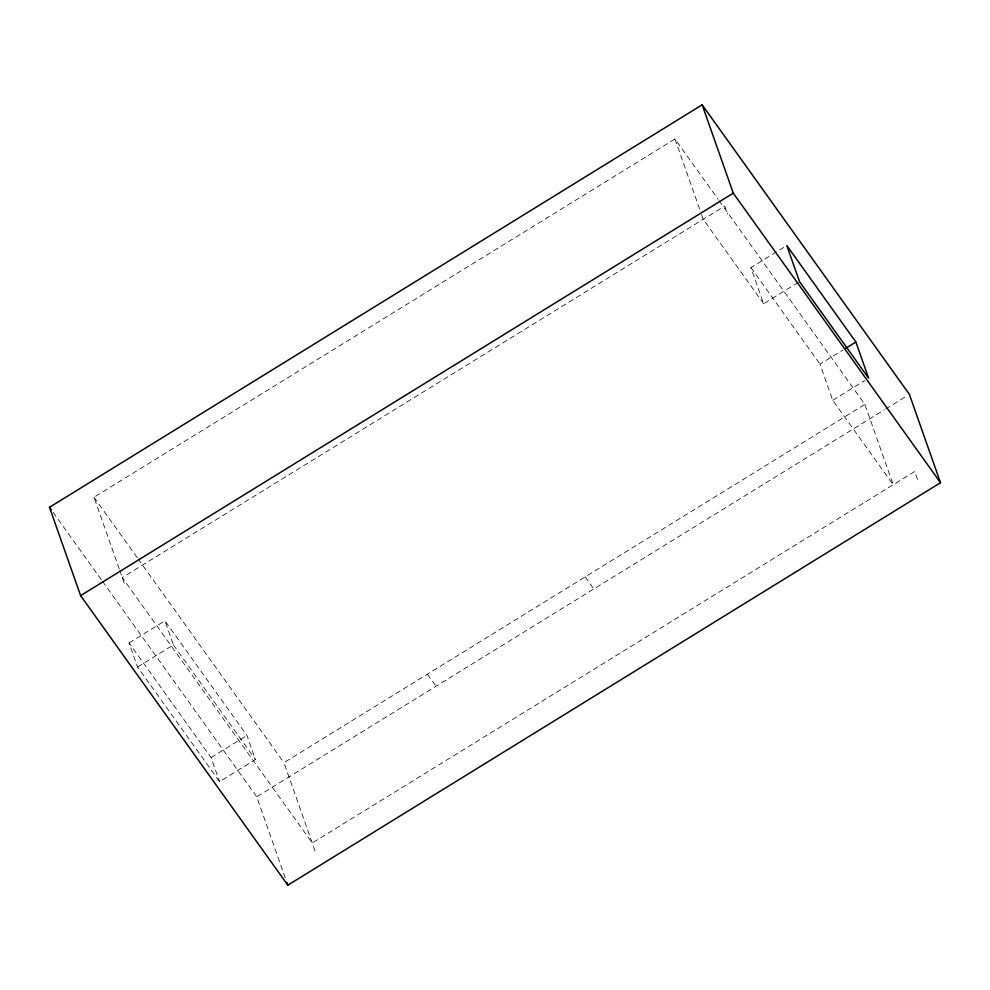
<?xml version="1.0" encoding="UTF-8"?>
<svg xmlns="http://www.w3.org/2000/svg" width="990" height="990" viewBox="0 0 990 990"><rect width="100%" height="100%" fill="white"/><g stroke="black" fill="none" stroke-linecap="round" stroke-linejoin="round"><path stroke-width="0.74" stroke-dasharray="4.95 3.71" d="M119.246 568.953L94.001 497.24L674.945 138.996L718.158 199.374M129.071 642.943L164.934 620.829L246.956 735.446L255.432 759.54L219.582 781.654L137.548 667.037L129.071 642.943L211.093 757.56L219.582 781.654M798.249 282.435L763.661 303.769L750.94 267.622L785.515 246.3M137.548 667.037L173.411 644.923L164.934 620.829M719.049 200.624L864.889 404.415L893.178 484.729L832.738 400.282L820.005 364.134L843.059 349.916M211.093 757.56L246.956 735.446M832.738 400.282L864.753 380.531M315.055 851.004L283.944 762.659L864.889 404.415M285.281 877.944L256.719 796.839L884.404 409.761M885.716 408.957L906.753 395.988M750.94 267.622L820.005 364.134M763.661 303.769L703.222 219.31L700.697 212.145M585.177 576.898L593.814 588.963M427.383 674.202L436.021 686.268M94.001 497.24L137.202 557.618M138.105 558.88L283.944 762.659M173.411 644.923L255.432 759.54M53.089 512.3L101.525 579.991M102.428 581.241L256.719 796.839M917.52 479.494L914.698 471.463L312.234 842.973L122.277 577.554L724.742 206.044L727.576 214.075M674.945 138.996L700.202 210.709M119.753 570.389L125.111 585.585"/><path stroke-width="1.49" d="M49.5 507.288L702.17 104.816L909.389 394.367L940.5 482.712L287.83 885.184L80.611 595.634L49.5 507.288L51.294 509.788M80.611 595.634L733.281 193.161L702.17 104.816M845.621 348.344L855.867 342.02L786.803 245.508L799.524 281.655L868.601 378.168L855.867 342.02M733.281 193.161L940.5 482.712M286.815 882.288L287.83 885.184"/></g></svg>
